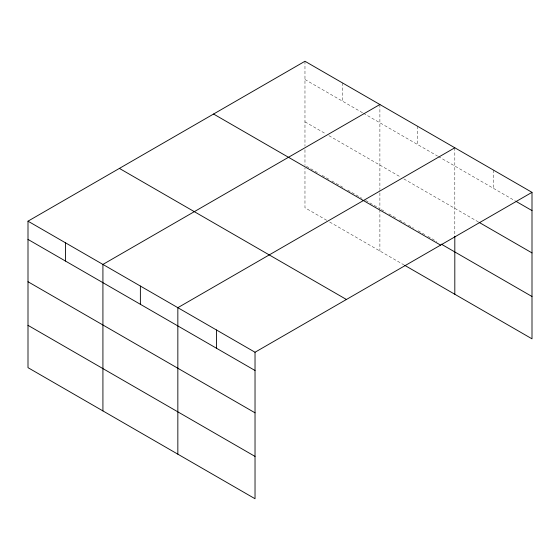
<?xml version="1.0" encoding="UTF-8"?>
<svg xmlns="http://www.w3.org/2000/svg" width="560" height="560" viewBox="0 0 560 560"><rect width="100%" height="100%" fill="white"/><g stroke="black" fill="none" stroke-linecap="round" stroke-linejoin="round"><path stroke-width="0.42" stroke-dasharray="2.8 2.1" d="M304.969 79.513L362.656 112.819M363.405 113.253L437.577 156.079M438.326 156.506L515.354 200.977M304.969 121.835L325.948 133.945M328.944 135.674L400.869 177.198M403.865 178.927L478.268 221.886M306.467 166.299L319.207 173.656M322.203 175.385L328.944 179.277M331.94 181.006L344.68 188.356M347.676 190.092L361.907 198.31M365.659 200.473L379.89 208.691L379.89 190.379M381.388 209.552L385.882 212.149M388.878 213.878L395.626 217.77M399.371 219.933L405.363 223.398M408.359 225.127L413.602 228.151M418.096 230.748L424.844 234.64M427.84 236.369L436.828 241.563M326.697 220.297L304.969 207.753L304.969 168.028M329.693 222.026L403.865 264.845M493.402 170.058L493.402 188.307M454.811 147.777L454.811 236.25M417.347 126.147L417.347 144.396M379.89 104.517L379.89 189.504M379.89 209.552L379.89 251.006M342.433 82.894L342.433 101.143M304.969 61.264L304.969 146.251M304.969 149.737L304.969 165.438"/><path stroke-width="0.84" d="M532 192.339L304.969 61.264L28 221.172L28 367.661L255.031 498.736L255.031 352.247L532 192.339L532 338.828L404.614 265.279M379.89 104.517L102.921 264.425L102.921 410.914M454.811 147.777L177.842 307.685L177.842 454.167M516.11 201.418L532 210.588M479.024 222.327L532 252.91M441.322 244.16L532 296.506M213.57 114.037L440.601 245.112M119.399 168.406L346.43 299.481M28 221.172L255.031 352.247M28 239.421L255.031 370.496M28 281.743L255.031 412.818M28 325.339L255.031 456.414M454.811 236.25L454.811 294.259M216.433 329.966L216.433 348.215M140.378 286.055L140.378 304.304M65.457 242.802L65.457 261.051"/></g></svg>
